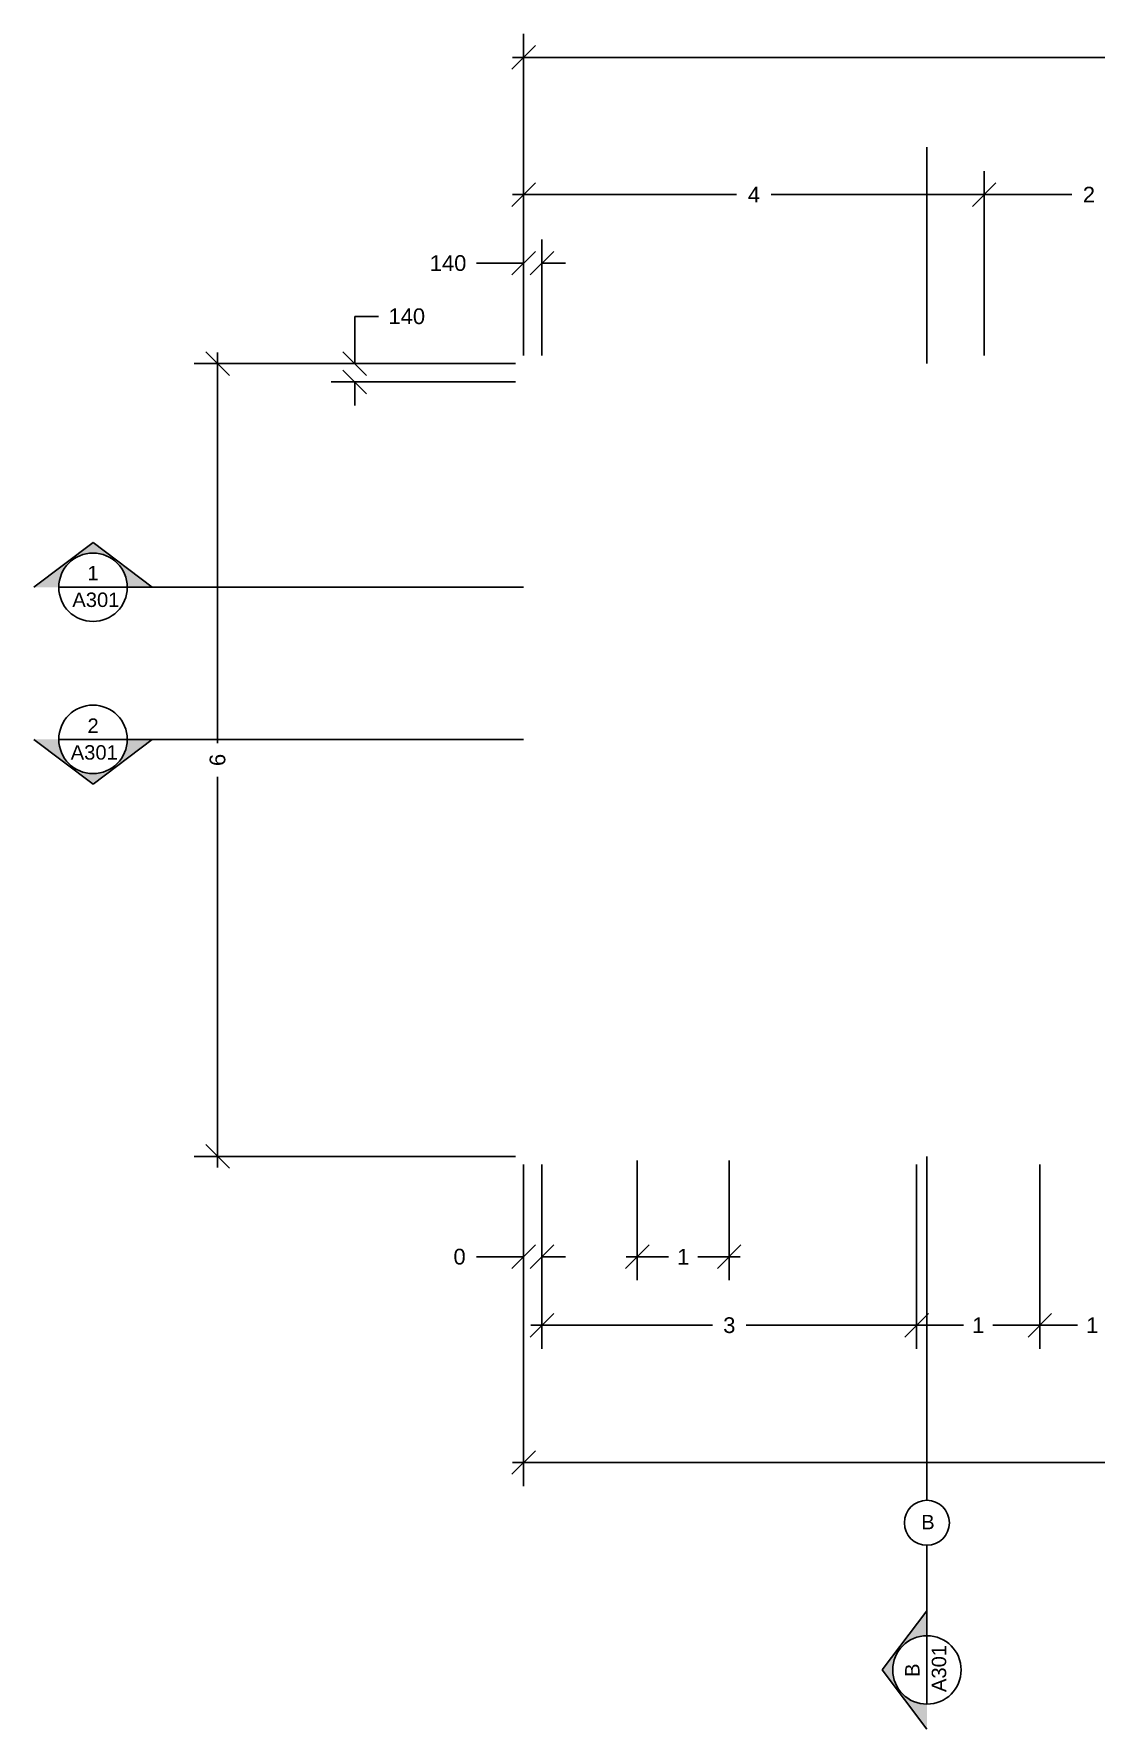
# Model space of a CAD drawing. Header units: metres. Extents: x -165 to 9389, y -108 to -28.
# Drawn here: x -51.27 to -43.16, y -75.97 to -63.03 of the extents above; entities that cross this region are included whole.
import ezdxf

# ---------------------------------------------------------------- set-up
doc = ezdxf.new("R2010")
doc.units = ezdxf.units.M
doc.header["$LTSCALE"] = 5
doc.header["$MEASUREMENT"] = 0
doc.linetypes.add('ACAD_ISO02W100', pattern=[15, 12, -3])
doc.layers.get('0').update_dxf_attribs({"color": 30, "true_color": 0xff7f00, "plot": 0})
doc.layers.get('DEFPOINTS').update_dxf_attribs({"color": 6, "true_color": 0xff00ff})
doc.layers.add('1. Linee di taglio', color=5, linetype='Continuous')
doc.layers.add('c', color=8, linetype='Continuous')
doc.layers.add('4. Linee nascoste', color=2, linetype='ACAD_ISO02W100', lineweight=25)
doc.styles.get("Standard").update_dxf_attribs({"font": 'arial.ttf'})
doc.dimstyles.new('Copy(2) of Standard', dxfattribs={"dimtxt": 0.12, "dimasz": 0.18, "dimexe": 0.18, "dimexo": 0.0625, "dimgap": 0.09, "dimtad": 0, "dimtoh": 1, "dimdec": 0, "dimlfac": 1000, "dimzin": 0, "dimdsep": 46, "dimtxsty": 'Standard', "dimblk": 'OBLIQUE', "dimcen": 0.09, "dimdle": 0.085, "dimclrd": 6, "dimclre": 4, "dimclrt": 7, "dimadec": 0, "dimazin": 0, "dimtfac": 1, "dimtdec": 0, "dimtofl": 0, "dimtmove": 0, "dimatfit": 3, "dimfxl": 1, "dimtfill": 1, "dimtfillclr": 7, "dimtolj": 1, "dimtzin": 0, "dimlwd": 25, "dimlwe": 25, "dimarcsym": 0})

# ---------------------------------------------------------------- blocks, each defined once
blk = doc.blocks.new('Sez')
at = {"layer": 'c'}
blk.add_hatch(color=256, dxfattribs=at).paths.add_polyline_path([(2.801, 6.414), (3.252, 6.071), (3.703, 6.414), (3.513, 6.414, -1), (2.99, 6.414)])
for p, q in [((3.252, 6.071), (2.801, 6.414)), ((2.99, 6.414), (2.801, 6.414)), ((2.99, 6.414), (3.513, 6.414)), ((3.252, 6.071), (3.703, 6.414))]:
    blk.add_line(p, q, dxfattribs=at)
blk.add_circle((3.252, 6.414), 0.261, dxfattribs=at)
blk = doc.blocks.new('_Oblique')
at = {"color": 0, "linetype": 'ByBlock', "lineweight": -2}
blk.add_line((-0.5, -0.5), (0.5, 0.5), dxfattribs=at)
blk = doc.blocks.new('*D216')
at = {"layer": '1. Linee di taglio', "color": 4, "linetype": 'Continuous', "lineweight": 25, "transparency": 16777216}
for p, q in [((-47.59, -65.55), (-50.044, -65.55)), ((-47.59, -71.6), (-50.044, -71.6))]:
    blk.add_line(p, q, dxfattribs=at)
at = {"layer": '1. Linee di taglio', "color": 6, "linetype": 'Continuous', "lineweight": 25, "transparency": 16777216}
for p, q in [((-49.864, -65.465), (-49.864, -68.446)), ((-49.864, -71.685), (-49.864, -68.705))]:
    blk.add_line(p, q, dxfattribs=at)
at = {"layer": 'DEFPOINTS', "color": 0, "transparency": 16777216}
for p in [(-47.528, -65.55), (-49.864, -71.6), (-47.528, -71.6)]:
    blk.add_point(p, dxfattribs=at)
at = {"layer": '1. Linee di taglio', "color": 6, "lineweight": 25, "transparency": 16777216, "xscale": 0.18, "yscale": 0.18, "zscale": 0.18}
for p, rotation in [((-49.864, -65.55), 90), ((-49.864, -71.6), 270)]:
    blk.add_blockref('_Oblique', p, dxfattribs=dict(at, rotation=rotation))
at = {"layer": '1. Linee di taglio', "color": 7, "transparency": 16777216, "insert": (-49.864, -68.575), "char_height": 0.12, "attachment_point": 5, "rotation": 90, "bg_fill": 3, "box_fill_scale": 1.25, "bg_fill_color": 256, "bg_fill_true_color": 13158600, "bg_fill_transparency": 0}
blk.add_mtext('\\A1;6', dxfattribs=at)
blk = doc.blocks.new('*D217')
at = {"layer": '1. Linee di taglio', "color": 4, "linetype": 'Continuous', "lineweight": 25, "transparency": 16777216}
for p, q in [((-47.528, -65.488), (-47.528, -63.034)), ((-38.388, -65.488), (-38.388, -63.034))]:
    blk.add_line(p, q, dxfattribs=at)
at = {"layer": '1. Linee di taglio', "color": 6, "linetype": 'Continuous', "lineweight": 25, "transparency": 16777216}
for p, q in [((-47.613, -63.214), (-43.087, -63.214)), ((-38.303, -63.214), (-42.828, -63.214))]:
    blk.add_line(p, q, dxfattribs=at)
at = {"layer": 'DEFPOINTS', "color": 0, "transparency": 16777216}
for p in [(-38.388, -63.214), (-47.528, -65.55), (-38.388, -65.55)]:
    blk.add_point(p, dxfattribs=at)
at = {"layer": '1. Linee di taglio', "color": 6, "lineweight": 25, "transparency": 16777216, "xscale": 0.18, "yscale": 0.18, "zscale": 0.18, "rotation": 180}
blk.add_blockref('_Oblique', (-47.528, -63.214), dxfattribs=at)
at = {"layer": '1. Linee di taglio', "color": 6, "lineweight": 25, "transparency": 16777216, "xscale": 0.18, "yscale": 0.18, "zscale": 0.18}
blk.add_blockref('_Oblique', (-38.388, -63.214), dxfattribs=at)
at = {"layer": '1. Linee di taglio', "color": 7, "transparency": 16777216, "insert": (-42.958, -63.214), "char_height": 0.12, "attachment_point": 5, "bg_fill": 3, "box_fill_scale": 1.25, "bg_fill_color": 256, "bg_fill_true_color": 13158600, "bg_fill_transparency": 0}
blk.add_mtext('\\A1;9', dxfattribs=at)
blk = doc.blocks.new('*D218')
at = {"layer": '1. Linee di taglio', "color": 4, "linetype": 'Continuous', "lineweight": 25, "transparency": 16777216}
for p, q in [((-44.013, -65.366), (-44.013, -64.081)), ((-42.413, -65.366), (-42.413, -64.081))]:
    blk.add_line(p, q, dxfattribs=at)
at = {"layer": '1. Linee di taglio', "color": 6, "linetype": 'Continuous', "lineweight": 25, "transparency": 16777216}
for p, q in [((-44.098, -64.261), (-43.343, -64.261)), ((-42.328, -64.261), (-43.083, -64.261))]:
    blk.add_line(p, q, dxfattribs=at)
at = {"layer": 'DEFPOINTS', "color": 0, "transparency": 16777216}
for p in [(-42.413, -64.261), (-44.013, -65.429), (-42.413, -65.429)]:
    blk.add_point(p, dxfattribs=at)
at = {"layer": '1. Linee di taglio', "color": 6, "lineweight": 25, "transparency": 16777216, "xscale": 0.18, "yscale": 0.18, "zscale": 0.18, "rotation": 180}
blk.add_blockref('_Oblique', (-44.013, -64.261), dxfattribs=at)
at = {"layer": '1. Linee di taglio', "color": 6, "lineweight": 25, "transparency": 16777216, "xscale": 0.18, "yscale": 0.18, "zscale": 0.18}
blk.add_blockref('_Oblique', (-42.413, -64.261), dxfattribs=at)
at = {"layer": '1. Linee di taglio', "color": 7, "transparency": 16777216, "insert": (-43.213, -64.261), "char_height": 0.12, "attachment_point": 5, "bg_fill": 3, "box_fill_scale": 1.25, "bg_fill_color": 256, "bg_fill_true_color": 13158600, "bg_fill_transparency": 0}
blk.add_mtext('\\A1;2', dxfattribs=at)
blk = doc.blocks.new('*D220')
at = {"layer": '1. Linee di taglio', "color": 4, "linetype": 'Continuous', "lineweight": 25, "transparency": 16777216}
for p, q in [((-47.528, -65.488), (-47.528, -64.081)), ((-44.013, -65.488), (-44.013, -64.081))]:
    blk.add_line(p, q, dxfattribs=at)
at = {"layer": '1. Linee di taglio', "color": 6, "linetype": 'Continuous', "lineweight": 25, "transparency": 16777216}
for p, q in [((-47.613, -64.261), (-45.902, -64.261)), ((-43.928, -64.261), (-45.639, -64.261))]:
    blk.add_line(p, q, dxfattribs=at)
at = {"layer": 'DEFPOINTS', "color": 0, "transparency": 16777216}
for p in [(-47.528, -64.261), (-47.528, -65.55), (-44.013, -65.55)]:
    blk.add_point(p, dxfattribs=at)
at = {"layer": '1. Linee di taglio', "color": 6, "lineweight": 25, "transparency": 16777216, "xscale": 0.18, "yscale": 0.18, "zscale": 0.18, "rotation": 180}
blk.add_blockref('_Oblique', (-47.528, -64.261), dxfattribs=at)
at = {"layer": '1. Linee di taglio', "color": 6, "lineweight": 25, "transparency": 16777216, "xscale": 0.18, "yscale": 0.18, "zscale": 0.18}
blk.add_blockref('_Oblique', (-44.013, -64.261), dxfattribs=at)
at = {"layer": '1. Linee di taglio', "color": 7, "transparency": 16777216, "insert": (-45.77, -64.261), "char_height": 0.12, "attachment_point": 5, "bg_fill": 3, "box_fill_scale": 1.25, "bg_fill_color": 256, "bg_fill_true_color": 13158600, "bg_fill_transparency": 0}
blk.add_mtext('\\A1;4', dxfattribs=at)
blk = doc.blocks.new('*D221')
at = {"layer": '1. Linee di taglio', "color": 4, "linetype": 'Continuous', "lineweight": 25, "transparency": 16777216}
for p, q in [((-47.528, -71.663), (-47.528, -74.116)), ((-38.388, -71.663), (-38.388, -74.116))]:
    blk.add_line(p, q, dxfattribs=at)
at = {"layer": '1. Linee di taglio', "color": 6, "linetype": 'Continuous', "lineweight": 25, "transparency": 16777216}
for p, q in [((-47.613, -73.936), (-43.087, -73.936)), ((-38.303, -73.936), (-42.828, -73.936))]:
    blk.add_line(p, q, dxfattribs=at)
at = {"layer": 'DEFPOINTS', "color": 0, "transparency": 16777216}
for p in [(-47.528, -71.6), (-38.388, -71.6), (-38.388, -73.936)]:
    blk.add_point(p, dxfattribs=at)
at = {"layer": '1. Linee di taglio', "color": 6, "lineweight": 25, "transparency": 16777216, "xscale": 0.18, "yscale": 0.18, "zscale": 0.18, "rotation": 180}
blk.add_blockref('_Oblique', (-47.528, -73.936), dxfattribs=at)
at = {"layer": '1. Linee di taglio', "color": 6, "lineweight": 25, "transparency": 16777216, "xscale": 0.18, "yscale": 0.18, "zscale": 0.18}
blk.add_blockref('_Oblique', (-38.388, -73.936), dxfattribs=at)
at = {"layer": '1. Linee di taglio', "color": 7, "transparency": 16777216, "insert": (-42.958, -73.936), "char_height": 0.12, "attachment_point": 5, "bg_fill": 3, "box_fill_scale": 1.25, "bg_fill_color": 256, "bg_fill_true_color": 13158600, "bg_fill_transparency": 0}
blk.add_mtext('\\A1;9', dxfattribs=at)
blk = doc.blocks.new('*D223')
at = {"layer": '1. Linee di taglio', "color": 4, "linetype": 'Continuous', "lineweight": 25, "transparency": 16777216}
for p, q in [((-43.588, -71.663), (-43.588, -73.069)), ((-42.788, -71.663), (-42.788, -73.069))]:
    blk.add_line(p, q, dxfattribs=at)
at = {"layer": '1. Linee di taglio', "color": 6, "linetype": 'Continuous', "lineweight": 25, "transparency": 16777216}
for p, q in [((-43.673, -72.889), (-43.3, -72.889)), ((-42.703, -72.889), (-43.076, -72.889))]:
    blk.add_line(p, q, dxfattribs=at)
at = {"layer": 'DEFPOINTS', "color": 0, "transparency": 16777216}
for p in [(-43.588, -71.6), (-42.788, -71.6), (-43.588, -72.889)]:
    blk.add_point(p, dxfattribs=at)
at = {"layer": '1. Linee di taglio', "color": 6, "lineweight": 25, "transparency": 16777216, "xscale": 0.18, "yscale": 0.18, "zscale": 0.18, "rotation": 180}
blk.add_blockref('_Oblique', (-43.588, -72.889), dxfattribs=at)
at = {"layer": '1. Linee di taglio', "color": 6, "lineweight": 25, "transparency": 16777216, "xscale": 0.18, "yscale": 0.18, "zscale": 0.18}
blk.add_blockref('_Oblique', (-42.788, -72.889), dxfattribs=at)
at = {"layer": '1. Linee di taglio', "color": 7, "transparency": 16777216, "insert": (-43.188, -72.889), "char_height": 0.12, "attachment_point": 5, "bg_fill": 3, "box_fill_scale": 1.25, "bg_fill_color": 256, "bg_fill_true_color": 13158600, "bg_fill_transparency": 0}
blk.add_mtext('\\A1;1', dxfattribs=at)
blk = doc.blocks.new('*D224')
at = {"layer": '1. Linee di taglio', "color": 4, "linetype": 'Continuous', "lineweight": 25, "transparency": 16777216}
for p, q in [((-44.528, -71.663), (-44.528, -73.069)), ((-43.588, -71.663), (-43.588, -73.069))]:
    blk.add_line(p, q, dxfattribs=at)
at = {"layer": '1. Linee di taglio', "color": 6, "linetype": 'Continuous', "lineweight": 25, "transparency": 16777216}
for p, q in [((-44.613, -72.889), (-44.17, -72.889)), ((-43.503, -72.889), (-43.946, -72.889))]:
    blk.add_line(p, q, dxfattribs=at)
at = {"layer": 'DEFPOINTS', "color": 0, "transparency": 16777216}
for p in [(-44.528, -71.6), (-43.588, -71.6), (-43.588, -72.889)]:
    blk.add_point(p, dxfattribs=at)
at = {"layer": '1. Linee di taglio', "color": 6, "lineweight": 25, "transparency": 16777216, "xscale": 0.18, "yscale": 0.18, "zscale": 0.18, "rotation": 180}
blk.add_blockref('_Oblique', (-44.528, -72.889), dxfattribs=at)
at = {"layer": '1. Linee di taglio', "color": 6, "lineweight": 25, "transparency": 16777216, "xscale": 0.18, "yscale": 0.18, "zscale": 0.18}
blk.add_blockref('_Oblique', (-43.588, -72.889), dxfattribs=at)
at = {"layer": '1. Linee di taglio', "color": 7, "transparency": 16777216, "insert": (-44.058, -72.889), "char_height": 0.12, "attachment_point": 5, "bg_fill": 3, "box_fill_scale": 1.25, "bg_fill_color": 256, "bg_fill_true_color": 13158600, "bg_fill_transparency": 0}
blk.add_mtext('\\A1;1', dxfattribs=at)
blk = doc.blocks.new('*D225')
at = {"layer": '1. Linee di taglio', "color": 4, "linetype": 'Continuous', "lineweight": 25, "transparency": 16777216}
for p, q in [((-47.388, -71.663), (-47.388, -73.069)), ((-44.528, -71.663), (-44.528, -73.069))]:
    blk.add_line(p, q, dxfattribs=at)
at = {"layer": '1. Linee di taglio', "color": 6, "linetype": 'Continuous', "lineweight": 25, "transparency": 16777216}
for p, q in [((-47.473, -72.889), (-46.087, -72.889)), ((-44.443, -72.889), (-45.829, -72.889))]:
    blk.add_line(p, q, dxfattribs=at)
at = {"layer": 'DEFPOINTS', "color": 0, "transparency": 16777216}
for p in [(-47.388, -71.6), (-44.528, -71.6), (-47.388, -72.889)]:
    blk.add_point(p, dxfattribs=at)
at = {"layer": '1. Linee di taglio', "color": 6, "lineweight": 25, "transparency": 16777216, "xscale": 0.18, "yscale": 0.18, "zscale": 0.18, "rotation": 180}
blk.add_blockref('_Oblique', (-47.388, -72.889), dxfattribs=at)
at = {"layer": '1. Linee di taglio', "color": 6, "lineweight": 25, "transparency": 16777216, "xscale": 0.18, "yscale": 0.18, "zscale": 0.18}
blk.add_blockref('_Oblique', (-44.528, -72.889), dxfattribs=at)
at = {"layer": '1. Linee di taglio', "color": 7, "transparency": 16777216, "insert": (-45.958, -72.889), "char_height": 0.12, "attachment_point": 5, "bg_fill": 3, "box_fill_scale": 1.25, "bg_fill_color": 256, "bg_fill_true_color": 13158600, "bg_fill_transparency": 0}
blk.add_mtext('\\A1;3', dxfattribs=at)
blk = doc.blocks.new('*D226')
at = {"layer": '1. Linee di taglio', "color": 4, "linetype": 'Continuous', "lineweight": 25, "transparency": 16777216}
for p, q in [((-47.528, -71.663), (-47.528, -72.546)), ((-47.388, -71.663), (-47.388, -72.546))]:
    blk.add_line(p, q, dxfattribs=at)
at = {"layer": '1. Linee di taglio', "color": 6, "linetype": 'Continuous', "lineweight": 25, "transparency": 16777216}
for p, q in [((-47.528, -72.366), (-47.888, -72.366)), ((-47.388, -72.366), (-47.208, -72.366))]:
    blk.add_line(p, q, dxfattribs=at)
at = {"layer": 'DEFPOINTS', "color": 0, "transparency": 16777216}
for p in [(-47.528, -71.6), (-47.388, -71.6), (-47.528, -72.366)]:
    blk.add_point(p, dxfattribs=at)
at = {"layer": '1. Linee di taglio', "color": 6, "lineweight": 25, "transparency": 16777216, "xscale": 0.18, "yscale": 0.18, "zscale": 0.18}
blk.add_blockref('_Oblique', (-47.528, -72.366), dxfattribs=at)
at = {"layer": '1. Linee di taglio', "color": 6, "lineweight": 25, "transparency": 16777216, "xscale": 0.18, "yscale": 0.18, "zscale": 0.18, "rotation": 180}
blk.add_blockref('_Oblique', (-47.388, -72.366), dxfattribs=at)
at = {"layer": '1. Linee di taglio', "color": 7, "transparency": 16777216, "insert": (-48.017, -72.366), "char_height": 0.12, "attachment_point": 5, "bg_fill": 3, "box_fill_scale": 1.25, "bg_fill_color": 256, "bg_fill_true_color": 13158600, "bg_fill_transparency": 0}
blk.add_mtext('\\A1;0', dxfattribs=at)
blk = doc.blocks.new('*D227')
at = {"layer": '1. Linee di taglio', "color": 4, "linetype": 'Continuous', "lineweight": 25, "transparency": 16777216}
for p, q in [((-46.661, -71.631), (-46.661, -72.546)), ((-45.959, -71.631), (-45.959, -72.546))]:
    blk.add_line(p, q, dxfattribs=at)
at = {"layer": '1. Linee di taglio', "color": 6, "linetype": 'Continuous', "lineweight": 25, "transparency": 16777216}
for p, q in [((-46.746, -72.366), (-46.422, -72.366)), ((-45.874, -72.366), (-46.198, -72.366))]:
    blk.add_line(p, q, dxfattribs=at)
at = {"layer": 'DEFPOINTS', "color": 0, "transparency": 16777216}
for p in [(-46.661, -71.568), (-45.959, -71.568), (-45.959, -72.366)]:
    blk.add_point(p, dxfattribs=at)
at = {"layer": '1. Linee di taglio', "color": 6, "lineweight": 25, "transparency": 16777216, "xscale": 0.18, "yscale": 0.18, "zscale": 0.18, "rotation": 180}
blk.add_blockref('_Oblique', (-46.661, -72.366), dxfattribs=at)
at = {"layer": '1. Linee di taglio', "color": 6, "lineweight": 25, "transparency": 16777216, "xscale": 0.18, "yscale": 0.18, "zscale": 0.18}
blk.add_blockref('_Oblique', (-45.959, -72.366), dxfattribs=at)
at = {"layer": '1. Linee di taglio', "color": 7, "transparency": 16777216, "insert": (-46.31, -72.366), "char_height": 0.12, "attachment_point": 5, "bg_fill": 3, "box_fill_scale": 1.25, "bg_fill_color": 256, "bg_fill_true_color": 13158600, "bg_fill_transparency": 0}
blk.add_mtext('\\A1;1', dxfattribs=at)
blk = doc.blocks.new('*D229')
at = {"layer": '4. Linee nascoste', "color": 6, "linetype": 'Continuous', "lineweight": 25, "transparency": 16777216}
for p, q in [((-48.817, -65.55), (-48.817, -65.19)), ((-48.817, -65.19), (-48.637, -65.19)), ((-48.817, -65.69), (-48.817, -65.87))]:
    blk.add_line(p, q, dxfattribs=at)
at = {"layer": '4. Linee nascoste', "color": 4, "linetype": 'Continuous', "lineweight": 25, "transparency": 16777216}
for p, q in [((-47.59, -65.55), (-48.997, -65.55)), ((-47.59, -65.69), (-48.997, -65.69))]:
    blk.add_line(p, q, dxfattribs=at)
at = {"layer": 'DEFPOINTS', "color": 0, "transparency": 16777216}
for p in [(-48.817, -65.55), (-47.528, -65.55), (-47.528, -65.69)]:
    blk.add_point(p, dxfattribs=at)
at = {"layer": '4. Linee nascoste', "color": 6, "lineweight": 25, "transparency": 16777216, "xscale": 0.18, "yscale": 0.18, "zscale": 0.18}
for p, rotation in [((-48.817, -65.55), 270), ((-48.817, -65.69), 90)]:
    blk.add_blockref('_Oblique', p, dxfattribs=dict(at, rotation=rotation))
at = {"layer": '4. Linee nascoste', "color": 7, "transparency": 16777216, "insert": (-48.42, -65.19), "char_height": 0.12, "attachment_point": 5, "bg_fill": 3, "box_fill_scale": 1.25, "bg_fill_color": 256, "bg_fill_true_color": 13158600, "bg_fill_transparency": 0}
blk.add_mtext('\\A1;140', dxfattribs=at)
blk = doc.blocks.new('*D230')
at = {"layer": '4. Linee nascoste', "color": 4, "linetype": 'Continuous', "lineweight": 25, "transparency": 16777216}
for p, q in [((-47.528, -65.488), (-47.528, -64.604)), ((-47.388, -65.488), (-47.388, -64.604))]:
    blk.add_line(p, q, dxfattribs=at)
at = {"layer": '4. Linee nascoste', "color": 6, "linetype": 'Continuous', "lineweight": 25, "transparency": 16777216}
for p, q in [((-47.528, -64.784), (-47.888, -64.784)), ((-47.388, -64.784), (-47.208, -64.784))]:
    blk.add_line(p, q, dxfattribs=at)
at = {"layer": 'DEFPOINTS', "color": 0, "transparency": 16777216}
for p in [(-47.528, -64.784), (-47.528, -65.55), (-47.388, -65.55)]:
    blk.add_point(p, dxfattribs=at)
at = {"layer": '4. Linee nascoste', "color": 6, "lineweight": 25, "transparency": 16777216, "xscale": 0.18, "yscale": 0.18, "zscale": 0.18}
blk.add_blockref('_Oblique', (-47.528, -64.784), dxfattribs=at)
at = {"layer": '4. Linee nascoste', "color": 6, "lineweight": 25, "transparency": 16777216, "xscale": 0.18, "yscale": 0.18, "zscale": 0.18, "rotation": 180}
blk.add_blockref('_Oblique', (-47.388, -64.784), dxfattribs=at)
at = {"layer": '4. Linee nascoste', "color": 7, "transparency": 16777216, "insert": (-48.105, -64.784), "char_height": 0.12, "attachment_point": 5, "bg_fill": 3, "box_fill_scale": 1.25, "bg_fill_color": 256, "bg_fill_true_color": 13158600, "bg_fill_transparency": 0}
blk.add_mtext('\\A1;140', dxfattribs=at)

msp = doc.modelspace()

# ---------------------------------------------------------------- linework, layer by layer
at = {"layer": '1. Linee di taglio'}
for p, q in [((-44.4499, -63.8984), (-44.4499, -65.5502)), ((-44.4499, -71.6002), (-44.4499, -73.252)), ((-44.4499, -73.252), (-44.4499, -74.2249)), ((-44.4499, -75.0681), (-44.4499, -74.5681))]:
    msp.add_line(p, q, dxfattribs=at)
at = {"layer": 'c'}
msp.add_circle((-44.4499, -74.3965), 0.1716, dxfattribs=at)

# ---------------------------------------------------------------- block references
at = {"layer": '1. Linee di taglio'}
for p, rotation in [((-47.5629, -60.8434), 180), ((-50.8635, -72.2674), 270)]:
    msp.add_blockref('Sez', p, dxfattribs=dict(at, rotation=rotation))
at = {"layer": '1. Linee di taglio', "xscale": -1}
msp.add_blockref('Sez', (-47.5629, -74.8317), dxfattribs=at)

# ---------------------------------------------------------------- texts
at = {"layer": '1. Linee di taglio'}
for s, height, p in [('1', 0.1103, (-50.8577, -67.2041)), ('A301', 0.11027, (-50.9729, -67.4077)), ('2', 0.1103, (-50.8572, -68.3689)), ('A301', 0.11027, (-50.9852, -68.5725)), ('B', 0.1103, (-44.4933, -74.4462))]:
    msp.add_text(s, height=height, dxfattribs=at).set_placement(p)
for s, height, p in [('A301', 0.11027, (-44.3027, -75.6879)), ('B', 0.1103, (-44.5062, -75.5727))]:
    msp.add_text(s, height=height, rotation=90, dxfattribs=at).set_placement(p)

# ---------------------------------------------------------------- dimensions: what is measured, and where the dimension line sits
dim = msp.add_linear_dim(base=(-49.8636, -71.6002), p1=(-47.5279, -65.5502), p2=(-47.5279, -71.6002), angle=90, dimstyle='Copy(2) of Standard', override={"dimlfac": -1000}, dxfattribs=at)
dim.commit()
dim.dimension.update_dxf_attribs({"geometry": '*D216', "text_midpoint": (-49.8636, -68.5752)})

# ---------------------------------------------------------------- next in the draw order: linework, layer by layer
for p, q in [((-50.3636, -67.257), (-47.5279, -67.257)), ((-47.5279, -68.4182), (-50.3788, -68.4182))]:
    msp.add_line(p, q, dxfattribs=at)

# ---------------------------------------------------------------- next in the draw order: dimensions: what is measured, and where the dimension line sits
for base, p1, p2, picture, middle in [((-38.3879, -63.2145), (-47.5279, -65.5502), (-38.3879, -65.5502), '*D217', (-42.9579, -63.2145)), ((-38.3879, -73.9359), (-47.5279, -71.6002), (-38.3879, -71.6002), '*D221', (-42.9579, -73.9359))]:
    dim = msp.add_linear_dim(base=base, p1=p1, p2=p2, dimstyle='Copy(2) of Standard', override={"dimlfac": -1000}, dxfattribs=at)
    dim.commit()
    dim.dimension.update_dxf_attribs({"geometry": picture, "text_midpoint": middle})

# ---------------------------------------------------------------- next in the draw order: dimensions: what is measured, and where the dimension line sits
for base, p1, p2, picture, middle in [((-42.4128, -64.2611), (-44.0128, -65.429), (-42.4128, -65.429), '*D218', (-43.2128, -64.2611)), ((-43.5879, -72.8893), (-42.7879, -71.6002), (-43.5879, -71.6002), '*D223', (-43.1879, -72.8893))]:
    dim = msp.add_linear_dim(base=base, p1=p1, p2=p2, dimstyle='Copy(2) of Standard', override={"dimlfac": -1000}, dxfattribs=at)
    dim.commit()
    dim.dimension.update_dxf_attribs({"geometry": picture, "text_midpoint": middle})

# ---------------------------------------------------------------- next in the draw order: dimensions: what is measured, and where the dimension line sits
for base, p1, p2, picture, middle in [((-47.5279, -64.2611), (-44.0128, -65.5502), (-47.5279, -65.5502), '*D220', (-45.7704, -64.2611)), ((-43.5879, -72.8893), (-44.5279, -71.6002), (-43.5879, -71.6002), '*D224', (-44.0579, -72.8893))]:
    dim = msp.add_linear_dim(base=base, p1=p1, p2=p2, dimstyle='Copy(2) of Standard', override={"dimlfac": -1000}, dxfattribs=at)
    dim.commit()
    dim.dimension.update_dxf_attribs({"geometry": picture, "text_midpoint": middle})

# ---------------------------------------------------------------- next in the draw order: dimensions: what is measured, and where the dimension line sits
dim = msp.add_linear_dim(base=(-47.3879, -72.8893), p1=(-44.5279, -71.6002), p2=(-47.3879, -71.6002), dimstyle='Copy(2) of Standard', override={"dimlfac": -1000}, dxfattribs=at)
dim.commit()
dim.dimension.update_dxf_attribs({"geometry": '*D225', "text_midpoint": (-45.9579, -72.8893)})
at = {"layer": '4. Linee nascoste'}
dim = msp.add_linear_dim(base=(-48.817, -65.5502), p1=(-47.5279, -65.6902), p2=(-47.5279, -65.5502), angle=90, dimstyle='Copy(2) of Standard', dxfattribs=at)
dim.commit()
dim.dimension.update_dxf_attribs({"geometry": '*D229', "text_midpoint": (-48.4203, -65.1902)})

# ---------------------------------------------------------------- next in the draw order: dimensions: what is measured, and where the dimension line sits
at = {"layer": '1. Linee di taglio'}
for base, p1, p2, picture, middle in [((-47.5279, -72.366), (-47.3879, -71.6002), (-47.5279, -71.6002), '*D226', (-48.017, -72.366)), ((-45.959, -72.366), (-46.661, -71.5682), (-45.959, -71.5682), '*D227', (-46.31, -72.366))]:
    dim = msp.add_linear_dim(base=base, p1=p1, p2=p2, dimstyle='Copy(2) of Standard', override={"dimlfac": -1000}, dxfattribs=at)
    dim.commit()
    dim.dimension.update_dxf_attribs({"geometry": picture, "text_midpoint": middle})
at = {"layer": '4. Linee nascoste'}
dim = msp.add_linear_dim(base=(-47.5279, -64.7844), p1=(-47.3879, -65.5502), p2=(-47.5279, -65.5502), dimstyle='Copy(2) of Standard', dxfattribs=at)
dim.commit()
dim.dimension.update_dxf_attribs({"geometry": '*D230', "text_midpoint": (-48.1046, -64.7844)})

doc.saveas('drawing.dxf')
